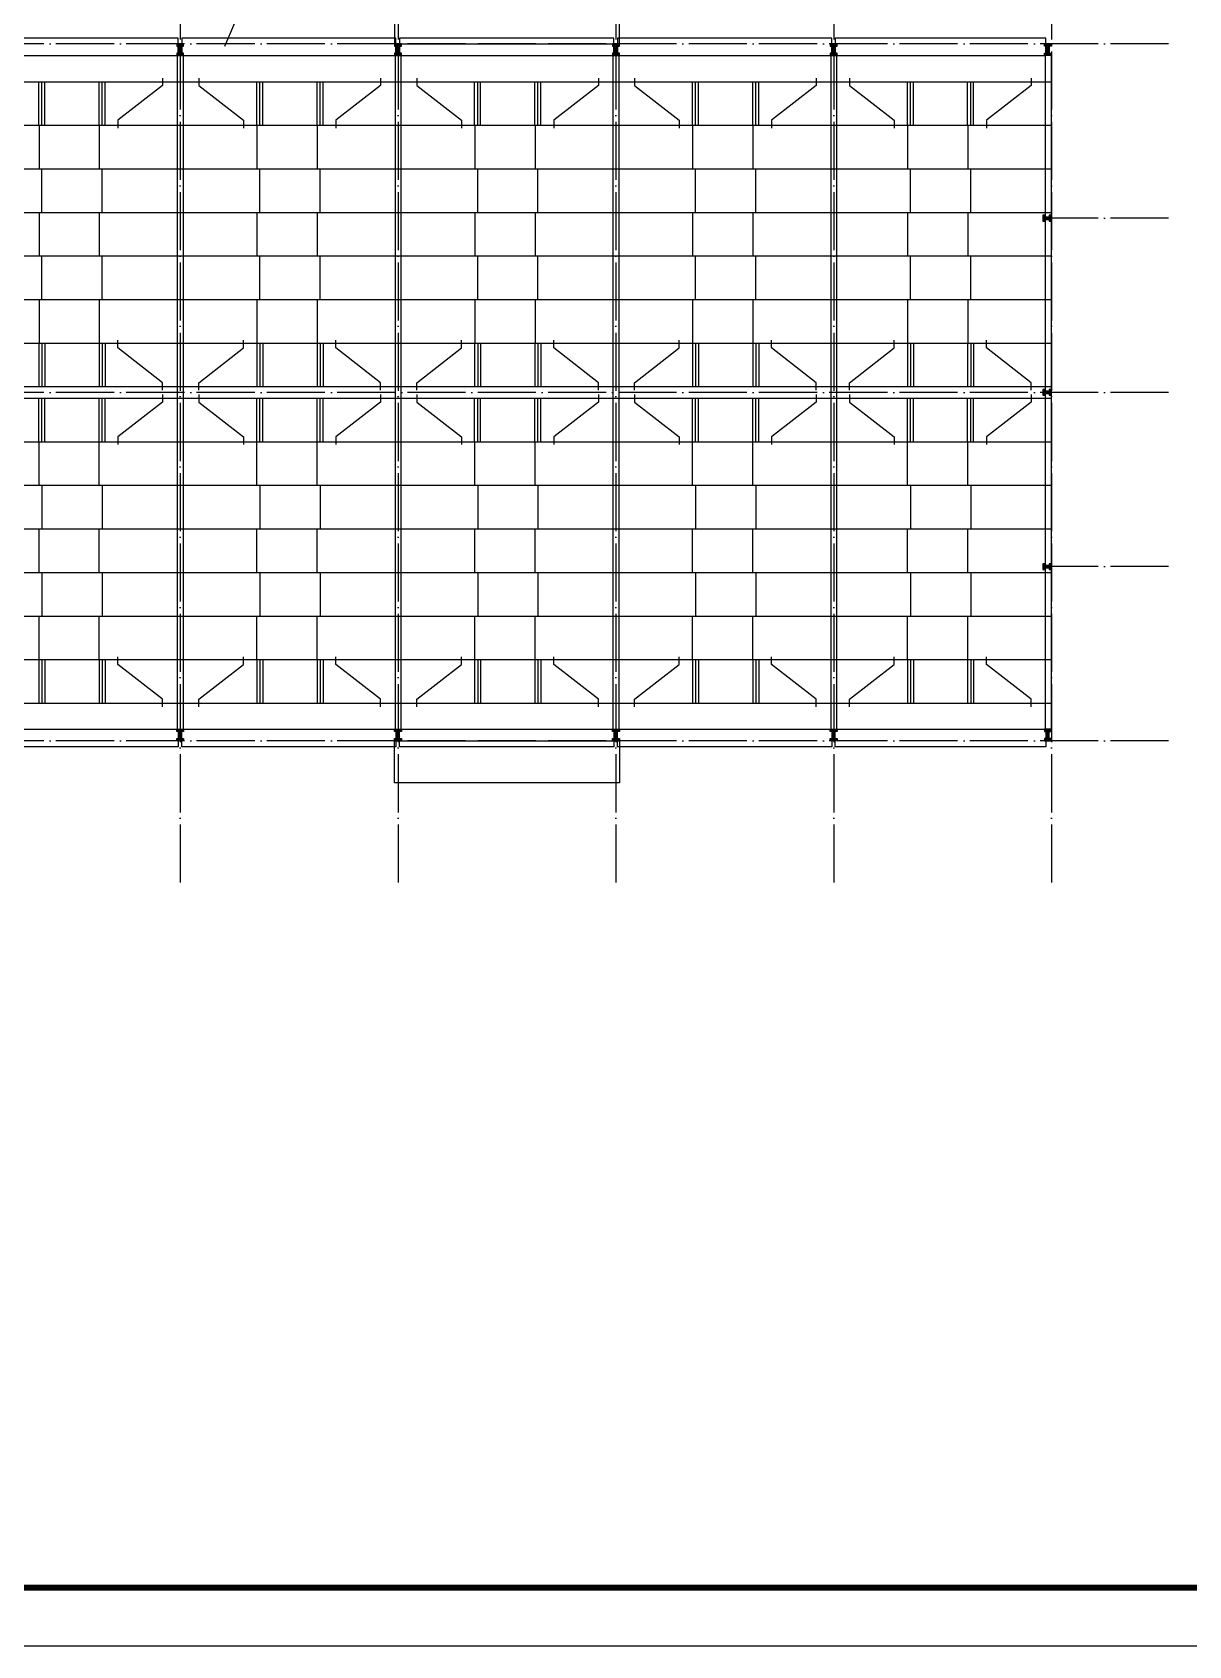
# Model space of a CAD drawing. Extents: x 32177600 to 32582346, y -189249 to 154687.
# Drawn here: x 32415109 to 32454920, y 70687 to 126250 of the extents above; entities that cross this region are included whole.
import ezdxf

# ---------------------------------------------------------------- set-up
doc = ezdxf.new("R2010")
doc.units = 0
doc.header["$LTSCALE"] = 1000
doc.header["$MEASUREMENT"] = 0
doc.linetypes.add('ACAD_ISO04W100', pattern=[30.5, 24, -3, 0.5, -3])
doc.linetypes.add('DOTE', pattern=[2.42, 2, -0.2, 0.02, -0.2])
doc.layers.get('0').update_dxf_attribs({"linetype": 'CONTINUOUS'})
for name, color, linetype in [('DOTE', 1, 'ACAD_ISO04W100'), ('PUB_TITLE', 4, 'CONTINUOUS'), ('拉条', 4, 'CONTINUOUS'), ('沿沟', 3, 'CONTINUOUS'), ('钢梁', 2, 'CONTINUOUS')]:
    doc.layers.add(name, color=color, linetype=linetype)

msp = doc.modelspace()

# ---------------------------------------------------------------- hatches: boundary and pattern name
for points in [[(32420319.4, 125768.2), (32420319.4, 125848.2), (32420079.4, 125848.2), (32420079.4, 125768.2), (32420159.4, 125768.2), (32420159.4, 125528.2), (32420079.4, 125528.2), (32420079.4, 125448.2), (32420319.4, 125448.2), (32420319.4, 125528.2), (32420239.4, 125528.2), (32420239.4, 125768.2)], [(32427819.4, 125768.2), (32427819.4, 125848.2), (32427579.4, 125848.2), (32427579.4, 125768.2), (32427659.4, 125768.2), (32427659.4, 125528.2), (32427579.4, 125528.2), (32427579.4, 125448.2), (32427819.4, 125448.2), (32427819.4, 125528.2), (32427739.4, 125528.2), (32427739.4, 125768.2)], [(32435319.4, 125768.2), (32435319.4, 125848.2), (32435079.4, 125848.2), (32435079.4, 125768.2), (32435159.4, 125768.2), (32435159.4, 125528.2), (32435079.4, 125528.2), (32435079.4, 125448.2), (32435319.4, 125448.2), (32435319.4, 125528.2), (32435239.4, 125528.2), (32435239.4, 125768.2)], [(32442819.4, 125768.2), (32442819.4, 125848.2), (32442579.4, 125848.2), (32442579.4, 125768.2), (32442659.4, 125768.2), (32442659.4, 125528.2), (32442579.4, 125528.2), (32442579.4, 125448.2), (32442819.4, 125448.2), (32442819.4, 125528.2), (32442739.4, 125528.2), (32442739.4, 125768.2)], [(32449959.4, 125768.2), (32449959.4, 125848.2), (32450199.4, 125848.2), (32450199.4, 125768.2), (32450119.4, 125768.2), (32450119.4, 125528.2), (32450199.4, 125528.2), (32450199.4, 125448.2), (32449959.4, 125448.2), (32449959.4, 125528.2), (32450039.4, 125528.2), (32450039.4, 125768.2)], [(32450119.4, 119748.2), (32450199.4, 119748.2), (32450199.4, 119948.2), (32450119.4, 119948.2), (32450119.4, 119888.2), (32449979.4, 119888.2), (32449979.4, 119948.2), (32449899.4, 119948.2), (32449899.4, 119748.2), (32449979.4, 119748.2), (32449979.4, 119808.2), (32450119.4, 119808.2)], [(32450119.4, 113748.2), (32450199.4, 113748.2), (32450199.4, 113948.2), (32450119.4, 113948.2), (32450119.4, 113888.2), (32449979.4, 113888.2), (32449979.4, 113948.2), (32449899.4, 113948.2), (32449899.4, 113748.2), (32449979.4, 113748.2), (32449979.4, 113808.2), (32450119.4, 113808.2)], [(32450119.4, 107748.2), (32450199.4, 107748.2), (32450199.4, 107948.2), (32450119.4, 107948.2), (32450119.4, 107888.2), (32449979.4, 107888.2), (32449979.4, 107948.2), (32449899.4, 107948.2), (32449899.4, 107748.2), (32449979.4, 107748.2), (32449979.4, 107808.2), (32450119.4, 107808.2)], [(32420319.4, 101928.2), (32420319.4, 101848.2), (32420079.4, 101848.2), (32420079.4, 101928.2), (32420159.4, 101928.2), (32420159.4, 102168.2), (32420079.4, 102168.2), (32420079.4, 102248.2), (32420319.4, 102248.2), (32420319.4, 102168.2), (32420239.4, 102168.2), (32420239.4, 101928.2)], [(32427819.4, 101928.2), (32427819.4, 101848.2), (32427579.4, 101848.2), (32427579.4, 101928.2), (32427659.4, 101928.2), (32427659.4, 102168.2), (32427579.4, 102168.2), (32427579.4, 102248.2), (32427819.4, 102248.2), (32427819.4, 102168.2), (32427739.4, 102168.2), (32427739.4, 101928.2)], [(32435319.4, 101928.2), (32435319.4, 101848.2), (32435079.4, 101848.2), (32435079.4, 101928.2), (32435159.4, 101928.2), (32435159.4, 102168.2), (32435079.4, 102168.2), (32435079.4, 102248.2), (32435319.4, 102248.2), (32435319.4, 102168.2), (32435239.4, 102168.2), (32435239.4, 101928.2)], [(32442819.4, 101928.2), (32442819.4, 101848.2), (32442579.4, 101848.2), (32442579.4, 101928.2), (32442659.4, 101928.2), (32442659.4, 102168.2), (32442579.4, 102168.2), (32442579.4, 102248.2), (32442819.4, 102248.2), (32442819.4, 102168.2), (32442739.4, 102168.2), (32442739.4, 101928.2)], [(32449959.4, 101928.2), (32449959.4, 101848.2), (32450199.4, 101848.2), (32450199.4, 101928.2), (32450119.4, 101928.2), (32450119.4, 102168.2), (32450199.4, 102168.2), (32450199.4, 102248.2), (32449959.4, 102248.2), (32449959.4, 102168.2), (32450039.4, 102168.2), (32450039.4, 101928.2)]]:
    msp.add_hatch(color=256).paths.add_polyline_path(points)

# ---------------------------------------------------------------- linework, layer by layer
for p, q in [((32422375.5, 127285.2, 0), (32421727.2, 125759.7, 0)), ((32360219.4, 124548.2, 0), (32450179.4, 124548.2, 0)), ((32415336.6, 123048.2, 0), (32415336.6, 124548.2, 0)), ((32415442.3, 123048.2, 0), (32415442.3, 124548.2, 0)), ((32415543.3, 123048.2, 0), (32415543.3, 124548.2, 0)), ((32417410.9, 123048.2, 0), (32417410.9, 124548.2, 0)), ((32417516.5, 123048.2, 0), (32417516.5, 124548.2, 0)), ((32417617.5, 123048.2, 0), (32417617.5, 124548.2, 0)), ((32422836.6, 123048.2, 0), (32422836.6, 124548.2, 0)), ((32422942.3, 123048.2, 0), (32422942.3, 124548.2, 0)), ((32423043.3, 123048.2, 0), (32423043.3, 124548.2, 0)), ((32424910.9, 123048.2, 0), (32424910.9, 124548.2, 0)), ((32425016.5, 123048.2, 0), (32425016.5, 124548.2, 0)), ((32425117.5, 123048.2, 0), (32425117.5, 124548.2, 0)), ((32430336.6, 123048.2, 0), (32430336.6, 124548.2, 0)), ((32430442.3, 123048.2, 0), (32430442.3, 124548.2, 0)), ((32430543.3, 123048.2, 0), (32430543.3, 124548.2, 0)), ((32432410.9, 123048.2, 0), (32432410.9, 124548.2, 0)), ((32432516.5, 123048.2, 0), (32432516.5, 124548.2, 0)), ((32432617.5, 123048.2, 0), (32432617.5, 124548.2, 0)), ((32437836.6, 123048.2, 0), (32437836.6, 124548.2, 0)), ((32437942.3, 123048.2, 0), (32437942.3, 124548.2, 0)), ((32438043.3, 123048.2, 0), (32438043.3, 124548.2, 0)), ((32439910.9, 123048.2, 0), (32439910.9, 124548.2, 0)), ((32440016.5, 123048.2, 0), (32440016.5, 124548.2, 0)), ((32440117.5, 123048.2, 0), (32440117.5, 124548.2, 0)), ((32445233.3, 123048.2, 0), (32445233.3, 124548.2, 0)), ((32445338.9, 123048.2, 0), (32445338.9, 124548.2, 0)), ((32445439.9, 123048.2, 0), (32445439.9, 124548.2, 0)), ((32447307.5, 123048.2, 0), (32447307.5, 124548.2, 0)), ((32447413.2, 123048.2, 0), (32447413.2, 124548.2, 0)), ((32447514.2, 123048.2, 0), (32447514.2, 124548.2, 0)), ((32360219.4, 123048.2, 0), (32450179.4, 123048.2, 0)), ((32415342.3, 123048.2, 0), (32415342.3, 121548.2, 0)), ((32417416.5, 123048.2, 0), (32417416.5, 121548.2, 0)), ((32422842.3, 123048.2, 0), (32422842.3, 121548.2, 0)), ((32424916.5, 123048.2, 0), (32424916.5, 121548.2, 0)), ((32430342.3, 123048.2, 0), (32430342.3, 121548.2, 0)), ((32432416.5, 123048.2, 0), (32432416.5, 121548.2, 0)), ((32437842.3, 123048.2, 0), (32437842.3, 121548.2, 0)), ((32439916.5, 123048.2, 0), (32439916.5, 121548.2, 0)), ((32445238.9, 123048.2, 0), (32445238.9, 121548.2, 0)), ((32447313.2, 123048.2, 0), (32447313.2, 121548.2, 0)), ((32360219.4, 121548.2, 0), (32450179.4, 121548.2, 0)), ((32415442.3, 120048.2, 0), (32415442.3, 121548.2, 0)), ((32417516.5, 120048.2, 0), (32417516.5, 121548.2, 0)), ((32422942.3, 120048.2, 0), (32422942.3, 121548.2, 0)), ((32425016.5, 120048.2, 0), (32425016.5, 121548.2, 0)), ((32430442.3, 120048.2, 0), (32430442.3, 121548.2, 0)), ((32432516.5, 120048.2, 0), (32432516.5, 121548.2, 0)), ((32437942.3, 120048.2, 0), (32437942.3, 121548.2, 0)), ((32440016.5, 120048.2, 0), (32440016.5, 121548.2, 0)), ((32445338.9, 120048.2, 0), (32445338.9, 121548.2, 0)), ((32447413.2, 120048.2, 0), (32447413.2, 121548.2, 0)), ((32360219.4, 120048.2, 0), (32450179.4, 120048.2, 0)), ((32415342.3, 120048.2, 0), (32415342.3, 118548.2, 0)), ((32417416.5, 120048.2, 0), (32417416.5, 118548.2, 0)), ((32422842.3, 120048.2, 0), (32422842.3, 118548.2, 0)), ((32424916.5, 120048.2, 0), (32424916.5, 118548.2, 0)), ((32430342.3, 120048.2, 0), (32430342.3, 118548.2, 0)), ((32432416.5, 120048.2, 0), (32432416.5, 118548.2, 0)), ((32437842.3, 120048.2, 0), (32437842.3, 118548.2, 0)), ((32439916.5, 120048.2, 0), (32439916.5, 118548.2, 0)), ((32445238.9, 120048.2, 0), (32445238.9, 118548.2, 0)), ((32447313.2, 120048.2, 0), (32447313.2, 118548.2, 0)), ((32360219.4, 118548.2, 0), (32450179.4, 118548.2, 0)), ((32415442.3, 117048.2, 0), (32415442.3, 118548.2, 0)), ((32417516.5, 117048.2, 0), (32417516.5, 118548.2, 0)), ((32422942.3, 117048.2, 0), (32422942.3, 118548.2, 0)), ((32425016.5, 117048.2, 0), (32425016.5, 118548.2, 0)), ((32430442.3, 117048.2, 0), (32430442.3, 118548.2, 0)), ((32432516.5, 117048.2, 0), (32432516.5, 118548.2, 0)), ((32437942.3, 117048.2, 0), (32437942.3, 118548.2, 0)), ((32440016.5, 117048.2, 0), (32440016.5, 118548.2, 0)), ((32445338.9, 117048.2, 0), (32445338.9, 118548.2, 0)), ((32447413.2, 117048.2, 0), (32447413.2, 118548.2, 0)), ((32360219.4, 117048.2, 0), (32450179.4, 117048.2, 0)), ((32415342.3, 117048.2, 0), (32415342.3, 115548.2, 0)), ((32417416.5, 117048.2, 0), (32417416.5, 115548.2, 0)), ((32422842.3, 117048.2, 0), (32422842.3, 115548.2, 0)), ((32424916.5, 117048.2, 0), (32424916.5, 115548.2, 0)), ((32430342.3, 117048.2, 0), (32430342.3, 115548.2, 0)), ((32432416.5, 117048.2, 0), (32432416.5, 115548.2, 0)), ((32437842.3, 117048.2, 0), (32437842.3, 115548.2, 0)), ((32439916.5, 117048.2, 0), (32439916.5, 115548.2, 0)), ((32445238.9, 117048.2, 0), (32445238.9, 115548.2, 0)), ((32447313.2, 117048.2, 0), (32447313.2, 115548.2, 0)), ((32360219.4, 115548.2, 0), (32450179.4, 115548.2, 0)), ((32415336.6, 115548.2, 0), (32415336.6, 114048.2, 0)), ((32415442.3, 115548.2, 0), (32415442.3, 114048.2, 0)), ((32415543.3, 115548.2, 0), (32415543.3, 114048.2, 0)), ((32417410.9, 115548.2, 0), (32417410.9, 114048.2, 0)), ((32417516.5, 115548.2, 0), (32417516.5, 114048.2, 0)), ((32417617.5, 115548.2, 0), (32417617.5, 114048.2, 0)), ((32422836.6, 115548.2, 0), (32422836.6, 114048.2, 0)), ((32422942.3, 115548.2, 0), (32422942.3, 114048.2, 0)), ((32423043.3, 115548.2, 0), (32423043.3, 114048.2, 0)), ((32424910.9, 115548.2, 0), (32424910.9, 114048.2, 0)), ((32425016.5, 115548.2, 0), (32425016.5, 114048.2, 0)), ((32425117.5, 115548.2, 0), (32425117.5, 114048.2, 0)), ((32430336.6, 115548.2, 0), (32430336.6, 114048.2, 0)), ((32430442.3, 115548.2, 0), (32430442.3, 114048.2, 0)), ((32430543.3, 115548.2, 0), (32430543.3, 114048.2, 0)), ((32432410.9, 115548.2, 0), (32432410.9, 114048.2, 0)), ((32432516.5, 115548.2, 0), (32432516.5, 114048.2, 0)), ((32432617.5, 115548.2, 0), (32432617.5, 114048.2, 0)), ((32437836.6, 115548.2, 0), (32437836.6, 114048.2, 0)), ((32437942.3, 115548.2, 0), (32437942.3, 114048.2, 0)), ((32438043.3, 115548.2, 0), (32438043.3, 114048.2, 0)), ((32439910.9, 115548.2, 0), (32439910.9, 114048.2, 0)), ((32440016.5, 115548.2, 0), (32440016.5, 114048.2, 0)), ((32440117.5, 115548.2, 0), (32440117.5, 114048.2, 0)), ((32445233.3, 115548.2, 0), (32445233.3, 114048.2, 0)), ((32445338.9, 115548.2, 0), (32445338.9, 114048.2, 0)), ((32445439.9, 115548.2, 0), (32445439.9, 114048.2, 0)), ((32447307.5, 115548.2, 0), (32447307.5, 114048.2, 0)), ((32447413.2, 115548.2, 0), (32447413.2, 114048.2, 0)), ((32447514.2, 115548.2, 0), (32447514.2, 114048.2, 0)), ((32360219.4, 114048.2, 0), (32450179.4, 114048.2, 0)), ((32360219.4, 113648.2, 0), (32450179.4, 113648.2, 0)), ((32415336.6, 112148.2, 0), (32415336.6, 113648.2, 0)), ((32415442.3, 112148.2, 0), (32415442.3, 113648.2, 0)), ((32415543.3, 112148.2, 0), (32415543.3, 113648.2, 0)), ((32417410.9, 112148.2, 0), (32417410.9, 113648.2, 0)), ((32417516.5, 112148.2, 0), (32417516.5, 113648.2, 0)), ((32417617.5, 112148.2, 0), (32417617.5, 113648.2, 0)), ((32422836.6, 112148.2, 0), (32422836.6, 113648.2, 0)), ((32422942.3, 112148.2, 0), (32422942.3, 113648.2, 0)), ((32423043.3, 112148.2, 0), (32423043.3, 113648.2, 0)), ((32424910.9, 112148.2, 0), (32424910.9, 113648.2, 0)), ((32425016.5, 112148.2, 0), (32425016.5, 113648.2, 0)), ((32425117.5, 112148.2, 0), (32425117.5, 113648.2, 0)), ((32430336.6, 112148.2, 0), (32430336.6, 113648.2, 0)), ((32430442.3, 112148.2, 0), (32430442.3, 113648.2, 0)), ((32430543.3, 112148.2, 0), (32430543.3, 113648.2, 0)), ((32432410.9, 112148.2, 0), (32432410.9, 113648.2, 0)), ((32432516.5, 112148.2, 0), (32432516.5, 113648.2, 0)), ((32432617.5, 112148.2, 0), (32432617.5, 113648.2, 0)), ((32437836.6, 112148.2, 0), (32437836.6, 113648.2, 0)), ((32437942.3, 112148.2, 0), (32437942.3, 113648.2, 0)), ((32438043.3, 112148.2, 0), (32438043.3, 113648.2, 0)), ((32439910.9, 112148.2, 0), (32439910.9, 113648.2, 0)), ((32440016.5, 112148.2, 0), (32440016.5, 113648.2, 0)), ((32440117.5, 112148.2, 0), (32440117.5, 113648.2, 0)), ((32445233.3, 112148.2, 0), (32445233.3, 113648.2, 0)), ((32445338.9, 112148.2, 0), (32445338.9, 113648.2, 0)), ((32445439.9, 112148.2, 0), (32445439.9, 113648.2, 0)), ((32447307.5, 112148.2, 0), (32447307.5, 113648.2, 0)), ((32447413.2, 112148.2, 0), (32447413.2, 113648.2, 0)), ((32447514.2, 112148.2, 0), (32447514.2, 113648.2, 0)), ((32360219.4, 112148.2, 0), (32450179.4, 112148.2, 0)), ((32415342.3, 110648.2, 0), (32415342.3, 112148.2, 0)), ((32417416.5, 110648.2, 0), (32417416.5, 112148.2, 0)), ((32422842.3, 110648.2, 0), (32422842.3, 112148.2, 0)), ((32424916.5, 110648.2, 0), (32424916.5, 112148.2, 0)), ((32430342.3, 110648.2, 0), (32430342.3, 112148.2, 0)), ((32432416.5, 110648.2, 0), (32432416.5, 112148.2, 0)), ((32437842.3, 110648.2, 0), (32437842.3, 112148.2, 0)), ((32439916.5, 110648.2, 0), (32439916.5, 112148.2, 0)), ((32445238.9, 110648.2, 0), (32445238.9, 112148.2, 0)), ((32447313.2, 110648.2, 0), (32447313.2, 112148.2, 0)), ((32360219.4, 110648.2, 0), (32450179.4, 110648.2, 0)), ((32415442.3, 110648.2, 0), (32415442.3, 109148.2, 0)), ((32417516.5, 110648.2, 0), (32417516.5, 109148.2, 0)), ((32422942.3, 110648.2, 0), (32422942.3, 109148.2, 0)), ((32425016.5, 110648.2, 0), (32425016.5, 109148.2, 0)), ((32430442.3, 110648.2, 0), (32430442.3, 109148.2, 0)), ((32432516.5, 110648.2, 0), (32432516.5, 109148.2, 0)), ((32437942.3, 110648.2, 0), (32437942.3, 109148.2, 0)), ((32440016.5, 110648.2, 0), (32440016.5, 109148.2, 0)), ((32445338.9, 110648.2, 0), (32445338.9, 109148.2, 0)), ((32447413.2, 110648.2, 0), (32447413.2, 109148.2, 0)), ((32360219.4, 109148.2, 0), (32450179.4, 109148.2, 0)), ((32415342.3, 107648.2, 0), (32415342.3, 109148.2, 0)), ((32417416.5, 107648.2, 0), (32417416.5, 109148.2, 0)), ((32422842.3, 107648.2, 0), (32422842.3, 109148.2, 0)), ((32424916.5, 107648.2, 0), (32424916.5, 109148.2, 0)), ((32430342.3, 107648.2, 0), (32430342.3, 109148.2, 0)), ((32432416.5, 107648.2, 0), (32432416.5, 109148.2, 0)), ((32437842.3, 107648.2, 0), (32437842.3, 109148.2, 0)), ((32439916.5, 107648.2, 0), (32439916.5, 109148.2, 0)), ((32445238.9, 107648.2, 0), (32445238.9, 109148.2, 0)), ((32447313.2, 107648.2, 0), (32447313.2, 109148.2, 0)), ((32360219.4, 107648.2, 0), (32450179.4, 107648.2, 0)), ((32415442.3, 107648.2, 0), (32415442.3, 106148.2, 0)), ((32417516.5, 107648.2, 0), (32417516.5, 106148.2, 0)), ((32422942.3, 107648.2, 0), (32422942.3, 106148.2, 0)), ((32425016.5, 107648.2, 0), (32425016.5, 106148.2, 0)), ((32430442.3, 107648.2, 0), (32430442.3, 106148.2, 0)), ((32432516.5, 107648.2, 0), (32432516.5, 106148.2, 0)), ((32437942.3, 107648.2, 0), (32437942.3, 106148.2, 0)), ((32440016.5, 107648.2, 0), (32440016.5, 106148.2, 0)), ((32445338.9, 107648.2, 0), (32445338.9, 106148.2, 0)), ((32447413.2, 107648.2, 0), (32447413.2, 106148.2, 0)), ((32360219.4, 106148.2, 0), (32450179.4, 106148.2, 0)), ((32415342.3, 104648.2, 0), (32415342.3, 106148.2, 0)), ((32417416.5, 104648.2, 0), (32417416.5, 106148.2, 0)), ((32422842.3, 104648.2, 0), (32422842.3, 106148.2, 0)), ((32424916.5, 104648.2, 0), (32424916.5, 106148.2, 0)), ((32430342.3, 104648.2, 0), (32430342.3, 106148.2, 0)), ((32432416.5, 104648.2, 0), (32432416.5, 106148.2, 0)), ((32437842.3, 104648.2, 0), (32437842.3, 106148.2, 0)), ((32439916.5, 104648.2, 0), (32439916.5, 106148.2, 0)), ((32445238.9, 104648.2, 0), (32445238.9, 106148.2, 0)), ((32447313.2, 104648.2, 0), (32447313.2, 106148.2, 0)), ((32360219.4, 104648.2, 0), (32450179.4, 104648.2, 0)), ((32415336.6, 104648.2, 0), (32415336.6, 103148.2, 0)), ((32415442.3, 104648.2, 0), (32415442.3, 103148.2, 0)), ((32415543.3, 104648.2, 0), (32415543.3, 103148.2, 0)), ((32417410.9, 104648.2, 0), (32417410.9, 103148.2, 0)), ((32417516.5, 104648.2, 0), (32417516.5, 103148.2, 0)), ((32417617.5, 104648.2, 0), (32417617.5, 103148.2, 0)), ((32422836.6, 104648.2, 0), (32422836.6, 103148.2, 0)), ((32422942.3, 104648.2, 0), (32422942.3, 103148.2, 0)), ((32423043.3, 104648.2, 0), (32423043.3, 103148.2, 0)), ((32424910.9, 104648.2, 0), (32424910.9, 103148.2, 0)), ((32425016.5, 104648.2, 0), (32425016.5, 103148.2, 0)), ((32425117.5, 104648.2, 0), (32425117.5, 103148.2, 0)), ((32430336.6, 104648.2, 0), (32430336.6, 103148.2, 0)), ((32430442.3, 104648.2, 0), (32430442.3, 103148.2, 0)), ((32430543.3, 104648.2, 0), (32430543.3, 103148.2, 0)), ((32432410.9, 104648.2, 0), (32432410.9, 103148.2, 0)), ((32432516.5, 104648.2, 0), (32432516.5, 103148.2, 0)), ((32432617.5, 104648.2, 0), (32432617.5, 103148.2, 0)), ((32437836.6, 104648.2, 0), (32437836.6, 103148.2, 0)), ((32437942.3, 104648.2, 0), (32437942.3, 103148.2, 0)), ((32438043.3, 104648.2, 0), (32438043.3, 103148.2, 0)), ((32439910.9, 104648.2, 0), (32439910.9, 103148.2, 0)), ((32440016.5, 104648.2, 0), (32440016.5, 103148.2, 0)), ((32440117.5, 104648.2, 0), (32440117.5, 103148.2, 0)), ((32445233.3, 104648.2, 0), (32445233.3, 103148.2, 0)), ((32445338.9, 104648.2, 0), (32445338.9, 103148.2, 0)), ((32445439.9, 104648.2, 0), (32445439.9, 103148.2, 0)), ((32447307.5, 104648.2, 0), (32447307.5, 103148.2, 0)), ((32447413.2, 104648.2, 0), (32447413.2, 103148.2, 0)), ((32447514.2, 104648.2, 0), (32447514.2, 103148.2, 0)), ((32360219.4, 103148.2, 0), (32450179.4, 103148.2, 0))]:
    msp.add_line(p, q)
at = {"elevation": 0}
for points in [[(32435319.4, 127288.2), (32427579.4, 127288.2), (32427579.4, 125848.2), (32435319.4, 125848.2)], [(32435319.4, 100408.2), (32427579.4, 100408.2), (32427579.4, 101848.2), (32435319.4, 101848.2)]]:
    msp.add_lwpolyline(points, close=True, dxfattribs=at)
for points in [[(32420319.4, 125768.2), (32420319.4, 125848.2), (32420079.4, 125848.2), (32420079.4, 125768.2), (32420159.4, 125768.2), (32420159.4, 125528.2), (32420079.4, 125528.2), (32420079.4, 125448.2), (32420319.4, 125448.2), (32420319.4, 125528.2), (32420239.4, 125528.2), (32420239.4, 125768.2), (32420319.4, 125768.2)], [(32427819.4, 125768.2), (32427819.4, 125848.2), (32427579.4, 125848.2), (32427579.4, 125768.2), (32427659.4, 125768.2), (32427659.4, 125528.2), (32427579.4, 125528.2), (32427579.4, 125448.2), (32427819.4, 125448.2), (32427819.4, 125528.2), (32427739.4, 125528.2), (32427739.4, 125768.2), (32427819.4, 125768.2)], [(32435319.4, 125768.2), (32435319.4, 125848.2), (32435079.4, 125848.2), (32435079.4, 125768.2), (32435159.4, 125768.2), (32435159.4, 125528.2), (32435079.4, 125528.2), (32435079.4, 125448.2), (32435319.4, 125448.2), (32435319.4, 125528.2), (32435239.4, 125528.2), (32435239.4, 125768.2), (32435319.4, 125768.2)], [(32442819.4, 125768.2), (32442819.4, 125848.2), (32442579.4, 125848.2), (32442579.4, 125768.2), (32442659.4, 125768.2), (32442659.4, 125528.2), (32442579.4, 125528.2), (32442579.4, 125448.2), (32442819.4, 125448.2), (32442819.4, 125528.2), (32442739.4, 125528.2), (32442739.4, 125768.2), (32442819.4, 125768.2)], [(32449959.4, 125768.2), (32449959.4, 125848.2), (32450199.4, 125848.2), (32450199.4, 125768.2), (32450119.4, 125768.2), (32450119.4, 125528.2), (32450199.4, 125528.2), (32450199.4, 125448.2), (32449959.4, 125448.2), (32449959.4, 125528.2), (32450039.4, 125528.2), (32450039.4, 125768.2), (32449959.4, 125768.2)], [(32450119.4, 119748.2), (32450199.4, 119748.2), (32450199.4, 119948.2), (32450119.4, 119948.2), (32450119.4, 119888.2), (32449979.4, 119888.2), (32449979.4, 119948.2), (32449899.4, 119948.2), (32449899.4, 119748.2), (32449979.4, 119748.2), (32449979.4, 119808.2), (32450119.4, 119808.2), (32450119.4, 119748.2)], [(32450119.4, 113748.2), (32450199.4, 113748.2), (32450199.4, 113948.2), (32450119.4, 113948.2), (32450119.4, 113888.2), (32449979.4, 113888.2), (32449979.4, 113948.2), (32449899.4, 113948.2), (32449899.4, 113748.2), (32449979.4, 113748.2), (32449979.4, 113808.2), (32450119.4, 113808.2), (32450119.4, 113748.2)], [(32450119.4, 107748.2), (32450199.4, 107748.2), (32450199.4, 107948.2), (32450119.4, 107948.2), (32450119.4, 107888.2), (32449979.4, 107888.2), (32449979.4, 107948.2), (32449899.4, 107948.2), (32449899.4, 107748.2), (32449979.4, 107748.2), (32449979.4, 107808.2), (32450119.4, 107808.2), (32450119.4, 107748.2)], [(32420319.4, 101928.2), (32420319.4, 101848.2), (32420079.4, 101848.2), (32420079.4, 101928.2), (32420159.4, 101928.2), (32420159.4, 102168.2), (32420079.4, 102168.2), (32420079.4, 102248.2), (32420319.4, 102248.2), (32420319.4, 102168.2), (32420239.4, 102168.2), (32420239.4, 101928.2), (32420319.4, 101928.2)], [(32427819.4, 101928.2), (32427819.4, 101848.2), (32427579.4, 101848.2), (32427579.4, 101928.2), (32427659.4, 101928.2), (32427659.4, 102168.2), (32427579.4, 102168.2), (32427579.4, 102248.2), (32427819.4, 102248.2), (32427819.4, 102168.2), (32427739.4, 102168.2), (32427739.4, 101928.2), (32427819.4, 101928.2)], [(32435319.4, 101928.2), (32435319.4, 101848.2), (32435079.4, 101848.2), (32435079.4, 101928.2), (32435159.4, 101928.2), (32435159.4, 102168.2), (32435079.4, 102168.2), (32435079.4, 102248.2), (32435319.4, 102248.2), (32435319.4, 102168.2), (32435239.4, 102168.2), (32435239.4, 101928.2), (32435319.4, 101928.2)], [(32442819.4, 101928.2), (32442819.4, 101848.2), (32442579.4, 101848.2), (32442579.4, 101928.2), (32442659.4, 101928.2), (32442659.4, 102168.2), (32442579.4, 102168.2), (32442579.4, 102248.2), (32442819.4, 102248.2), (32442819.4, 102168.2), (32442739.4, 102168.2), (32442739.4, 101928.2), (32442819.4, 101928.2)], [(32449959.4, 101928.2), (32449959.4, 101848.2), (32450199.4, 101848.2), (32450199.4, 101928.2), (32450119.4, 101928.2), (32450119.4, 102168.2), (32450199.4, 102168.2), (32450199.4, 102248.2), (32449959.4, 102248.2), (32449959.4, 102168.2), (32450039.4, 102168.2), (32450039.4, 101928.2), (32449959.4, 101928.2)]]:
    msp.add_lwpolyline(points, dxfattribs=at)
at = {"layer": 'DOTE', "linetype": 'DOTE'}
for p, q in [((32420199.4, 130425.1, 0), (32420199.4, 96953.7, 0)), ((32427699.4, 130425.1, 0), (32427699.4, 96953.7, 0)), ((32435199.4, 130425.1, 0), (32435199.4, 96953.7, 0)), ((32442699.4, 130425.1, 0), (32442699.4, 96953.7, 0)), ((32450199.4, 130425.1, 0), (32450199.4, 96953.7, 0)), ((32454225.3, 125848.2, 0), (32356173.5, 125848.2, 0)), ((32454225.3, 119848.2, 0), (32450199.4, 119848.2, 0)), ((32454225.3, 113848.2, 0), (32356173.5, 113848.2, 0)), ((32454225.3, 107848.2, 0), (32450199.4, 107848.2, 0)), ((32454225.3, 101848.2, 0), (32356173.5, 101848.2, 0))]:
    msp.add_line(p, q, dxfattribs=at)
at = {"layer": 'PUB_TITLE', "elevation": 0}
msp.add_lwpolyline([(32335936.7, 70687.4), (32484536.7, 70687.4), (32484536.7, 154687.4), (32335936.7, 154687.4)], close=True, dxfattribs=at)
at = {"layer": 'PUB_TITLE', "const_width": 200, "elevation": 0}
msp.add_lwpolyline([(32340936.7, 72687.4), (32482536.7, 72687.4), (32482536.7, 152687.4), (32340936.7, 152687.4)], close=True, dxfattribs=at)
at = {"layer": '拉条'}
for p, q in [((32419596.6, 124671.7, 0), (32419596.6, 124414.9, 0)), ((32420843.8, 124671.7, 0), (32420843.8, 124414.9, 0)), ((32427096.6, 124671.7, 0), (32427096.6, 124414.9, 0)), ((32428343.8, 124671.7, 0), (32428343.8, 124414.9, 0)), ((32434596.6, 124671.7, 0), (32434596.6, 124414.9, 0)), ((32435843.8, 124671.7, 0), (32435843.8, 124414.9, 0)), ((32442096.6, 124671.7, 0), (32442096.6, 124414.9, 0)), ((32443240.4, 124671.7, 0), (32443240.4, 124414.9, 0)), ((32449493.3, 124671.7, 0), (32449493.3, 124414.9, 0)), ((32419596.6, 124414.9, 0), (32418059.5, 123217.8, 0)), ((32420843.8, 124414.9, 0), (32422380.9, 123217.8, 0)), ((32427096.6, 124414.9, 0), (32425559.5, 123217.8, 0)), ((32428343.8, 124414.9, 0), (32429880.9, 123217.8, 0)), ((32434596.6, 124414.9, 0), (32433059.5, 123217.8, 0)), ((32435843.8, 124414.9, 0), (32437380.9, 123217.8, 0)), ((32442096.6, 124414.9, 0), (32440559.5, 123217.8, 0)), ((32443240.4, 124414.9, 0), (32444777.6, 123217.8, 0)), ((32449493.3, 124414.9, 0), (32447956.2, 123217.8, 0)), ((32418059.5, 123217.8, 0), (32418059.5, 122953, 0)), ((32422380.9, 123217.8, 0), (32422380.9, 122953, 0)), ((32425559.5, 123217.8, 0), (32425559.5, 122953, 0)), ((32429880.9, 123217.8, 0), (32429880.9, 122953, 0)), ((32433059.5, 123217.8, 0), (32433059.5, 122953, 0)), ((32437380.9, 123217.8, 0), (32437380.9, 122953, 0)), ((32440559.5, 123217.8, 0), (32440559.5, 122953, 0)), ((32444777.6, 123217.8, 0), (32444777.6, 122953, 0)), ((32447956.2, 123217.8, 0), (32447956.2, 122953, 0)), ((32418059.5, 115378.5, 0), (32418059.5, 115643.4, 0)), ((32422380.9, 115378.5, 0), (32422380.9, 115643.4, 0)), ((32425559.5, 115378.5, 0), (32425559.5, 115643.4, 0)), ((32429880.9, 115378.5, 0), (32429880.9, 115643.4, 0)), ((32433059.5, 115378.5, 0), (32433059.5, 115643.4, 0)), ((32437380.9, 115378.5, 0), (32437380.9, 115643.4, 0)), ((32440559.5, 115378.5, 0), (32440559.5, 115643.4, 0)), ((32444777.6, 115378.5, 0), (32444777.6, 115643.4, 0)), ((32447956.2, 115378.5, 0), (32447956.2, 115643.4, 0)), ((32419596.6, 114181.5, 0), (32418059.5, 115378.5, 0)), ((32420843.8, 114181.5, 0), (32422380.9, 115378.5, 0)), ((32427096.6, 114181.5, 0), (32425559.5, 115378.5, 0)), ((32428343.8, 114181.5, 0), (32429880.9, 115378.5, 0)), ((32434596.6, 114181.5, 0), (32433059.5, 115378.5, 0)), ((32435843.8, 114181.5, 0), (32437380.9, 115378.5, 0)), ((32442096.6, 114181.5, 0), (32440559.5, 115378.5, 0)), ((32443240.4, 114181.5, 0), (32444777.6, 115378.5, 0)), ((32449493.3, 114181.5, 0), (32447956.2, 115378.5, 0)), ((32419596.6, 113924.6, 0), (32419596.6, 114181.5, 0)), ((32420843.8, 113924.6, 0), (32420843.8, 114181.5, 0)), ((32427096.6, 113924.6, 0), (32427096.6, 114181.5, 0)), ((32428343.8, 113924.6, 0), (32428343.8, 114181.5, 0)), ((32434596.6, 113924.6, 0), (32434596.6, 114181.5, 0)), ((32435843.8, 113924.6, 0), (32435843.8, 114181.5, 0)), ((32442096.6, 113924.6, 0), (32442096.6, 114181.5, 0)), ((32443240.4, 113924.6, 0), (32443240.4, 114181.5, 0)), ((32449493.3, 113924.6, 0), (32449493.3, 114181.5, 0)), ((32419596.6, 113514.9, 0), (32418059.5, 112317.8, 0)), ((32419596.6, 113771.7, 0), (32419596.6, 113514.9, 0)), ((32420843.8, 113771.7, 0), (32420843.8, 113514.9, 0)), ((32420843.8, 113514.9, 0), (32422380.9, 112317.8, 0)), ((32427096.6, 113514.9, 0), (32425559.5, 112317.8, 0)), ((32427096.6, 113771.7, 0), (32427096.6, 113514.9, 0)), ((32428343.8, 113771.7, 0), (32428343.8, 113514.9, 0)), ((32428343.8, 113514.9, 0), (32429880.9, 112317.8, 0)), ((32434596.6, 113514.9, 0), (32433059.5, 112317.8, 0)), ((32434596.6, 113771.7, 0), (32434596.6, 113514.9, 0)), ((32435843.8, 113771.7, 0), (32435843.8, 113514.9, 0)), ((32435843.8, 113514.9, 0), (32437380.9, 112317.8, 0)), ((32442096.6, 113514.9, 0), (32440559.5, 112317.8, 0)), ((32442096.6, 113771.7, 0), (32442096.6, 113514.9, 0)), ((32443240.4, 113771.7, 0), (32443240.4, 113514.9, 0)), ((32443240.4, 113514.9, 0), (32444777.6, 112317.8, 0)), ((32449493.3, 113514.9, 0), (32447956.2, 112317.8, 0)), ((32449493.3, 113771.7, 0), (32449493.3, 113514.9, 0)), ((32418059.5, 112317.8, 0), (32418059.5, 112053, 0)), ((32422380.9, 112317.8, 0), (32422380.9, 112053, 0)), ((32425559.5, 112317.8, 0), (32425559.5, 112053, 0)), ((32429880.9, 112317.8, 0), (32429880.9, 112053, 0)), ((32433059.5, 112317.8, 0), (32433059.5, 112053, 0)), ((32437380.9, 112317.8, 0), (32437380.9, 112053, 0)), ((32440559.5, 112317.8, 0), (32440559.5, 112053, 0)), ((32444777.6, 112317.8, 0), (32444777.6, 112053, 0)), ((32447956.2, 112317.8, 0), (32447956.2, 112053, 0)), ((32418059.5, 104478.5, 0), (32418059.5, 104743.4, 0)), ((32419596.6, 103281.5, 0), (32418059.5, 104478.5, 0)), ((32420843.8, 103281.5, 0), (32422380.9, 104478.5, 0)), ((32422380.9, 104478.5, 0), (32422380.9, 104743.4, 0)), ((32425559.5, 104478.5, 0), (32425559.5, 104743.4, 0)), ((32427096.6, 103281.5, 0), (32425559.5, 104478.5, 0)), ((32428343.8, 103281.5, 0), (32429880.9, 104478.5, 0)), ((32429880.9, 104478.5, 0), (32429880.9, 104743.4, 0)), ((32433059.5, 104478.5, 0), (32433059.5, 104743.4, 0)), ((32434596.6, 103281.5, 0), (32433059.5, 104478.5, 0)), ((32435843.8, 103281.5, 0), (32437380.9, 104478.5, 0)), ((32437380.9, 104478.5, 0), (32437380.9, 104743.4, 0)), ((32440559.5, 104478.5, 0), (32440559.5, 104743.4, 0)), ((32442096.6, 103281.5, 0), (32440559.5, 104478.5, 0)), ((32443240.4, 103281.5, 0), (32444777.6, 104478.5, 0)), ((32444777.6, 104478.5, 0), (32444777.6, 104743.4, 0)), ((32447956.2, 104478.5, 0), (32447956.2, 104743.4, 0)), ((32449493.3, 103281.5, 0), (32447956.2, 104478.5, 0)), ((32419596.6, 103024.6, 0), (32419596.6, 103281.5, 0)), ((32420843.8, 103024.6, 0), (32420843.8, 103281.5, 0)), ((32427096.6, 103024.6, 0), (32427096.6, 103281.5, 0)), ((32428343.8, 103024.6, 0), (32428343.8, 103281.5, 0)), ((32434596.6, 103024.6, 0), (32434596.6, 103281.5, 0)), ((32435843.8, 103024.6, 0), (32435843.8, 103281.5, 0)), ((32442096.6, 103024.6, 0), (32442096.6, 103281.5, 0)), ((32443240.4, 103024.6, 0), (32443240.4, 103281.5, 0)), ((32449493.3, 103024.6, 0), (32449493.3, 103281.5, 0))]:
    msp.add_line(p, q, dxfattribs=at)
at = {"layer": '沿沟', "elevation": 0}
for points in [[(32420128.3, 126048.2), (32412751.9, 126048.2), (32412751.9, 125448.2), (32420128.3, 125448.2)], [(32427628.3, 126048.2), (32420251.9, 126048.2), (32420251.9, 125448.2), (32427628.3, 125448.2)], [(32435128.3, 126048.2), (32427751.9, 126048.2), (32427751.9, 125448.2), (32435128.3, 125448.2)], [(32442628.3, 126048.2), (32435251.9, 126048.2), (32435251.9, 125448.2), (32442628.3, 125448.2)], [(32449999.4, 126048.2), (32442751.9, 126048.2), (32442751.9, 125448.2), (32449999.4, 125448.2)], [(32420128.3, 101648.2), (32412751.9, 101648.2), (32412751.9, 102248.2), (32420128.3, 102248.2)], [(32427628.3, 101648.2), (32420251.9, 101648.2), (32420251.9, 102248.2), (32427628.3, 102248.2)], [(32435128.3, 101648.2), (32427751.9, 101648.2), (32427751.9, 102248.2), (32435128.3, 102248.2)], [(32442628.3, 101648.2), (32435251.9, 101648.2), (32435251.9, 102248.2), (32442628.3, 102248.2)], [(32449999.4, 101648.2), (32442751.9, 101648.2), (32442751.9, 102248.2), (32449999.4, 102248.2)]]:
    msp.add_lwpolyline(points, close=True, dxfattribs=at)
at = {"layer": '钢梁'}
for p, q in [((32420099.4, 125448.2, 0), (32420099.4, 102248.2, 0)), ((32420299.4, 125448.2, 0), (32420299.4, 102248.2, 0)), ((32427599.4, 125448.2, 0), (32427599.4, 102248.2, 0)), ((32427799.4, 125448.2, 0), (32427799.4, 102248.2, 0)), ((32435099.4, 125448.2, 0), (32435099.4, 102248.2, 0)), ((32435299.4, 125448.2, 0), (32435299.4, 102248.2, 0)), ((32442599.4, 125448.2, 0), (32442599.4, 102248.2, 0)), ((32442799.4, 125448.2, 0), (32442799.4, 102248.2, 0)), ((32449979.4, 125448.2, 0), (32449979.4, 102248.2, 0)), ((32450179.4, 125448.2, 0), (32450179.4, 102248.2, 0))]:
    msp.add_line(p, q, dxfattribs=at)

doc.saveas('drawing.dxf')
